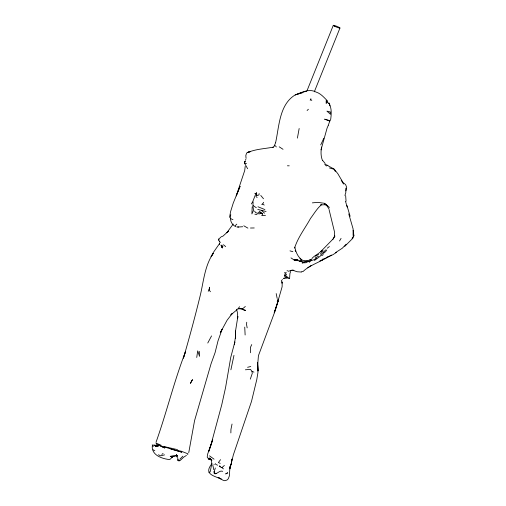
<?xml version="1.0" encoding="UTF-8"?>
<svg xmlns="http://www.w3.org/2000/svg" width="506" height="506" viewBox="0 0 506 506"><rect width="100%" height="100%" fill="white"/><g stroke="black" fill="none" stroke-linecap="round" stroke-linejoin="round"><path stroke-width="0.76" d="M235.537 331.006L235.467 338.116L235.537 331.006L237.871 316.414L237.637 318.325L237.346 312.183L236.523 309.267M229.92 467.424L229.901 468.898L233.329 454.951L251.507 401.403L256.782 379.582L257.959 372.41L257.63 362.486M345.832 188.15L345.788 192.824L344.89 195.449M282.221 281.893L282.108 286.826L275.251 310.564L258.427 355.699L257.712 364.611L258.022 371.012L257.68 363.403M230.869 432.927L230.938 429.423L232.039 424.034M353.099 235.48L353.099 230.356M253.101 201.919L252.918 206.239L253.569 210.294L251.893 213.943L252.203 206.859M244.48 161.724L245.486 161.888L245.037 161.193L244.48 161.724L244.512 163.147L247.624 168.751M219.693 242.07L219.718 241.628M246.726 322.233L246.58 324.732L247.175 327.863M235.467 338.116L235.556 336.711M229.926 467.474L229.351 475.944L228.288 478.796L226.941 480.074L224.772 480.7L223.064 480.264L218.175 477.43L221.154 478.961C212.248 475.444 203.943 473.679 211.906 463.66M219.522 243.62L213.595 252.102L211.078 256.77L213.235 253.392C204.854 265.505 203.671 280.862 200.408 294.821C195.24 316.073 189.522 337.173 183.419 358.172L185.519 351.683C174.013 381.429 166.67 412.422 155.993 442.345M236.821 224.152L235.36 225.543L235.594 226.637C231.223 224.525 229.427 219.243 230.787 214.696M245.195 166.322L244.727 170.49L236.22 195.936L240.097 186.322L233.285 202.969L230.666 211.35L229.522 217.435M246.068 158.403L245.815 155.601L246.574 153.084L248.547 151.838L250.116 151.775L247.529 152.572C255.891 148.954 264.727 148.815 273.373 147.113M310.203 100.371L310.899 98.676M196.739 357.483L197.694 350.854L199.56 356.382L199.269 351.379M321.62 147.012C320.696 151.553 320.76 156.386 322.556 160.712M235.594 336.009L234.303 344.719L234.866 341.948L230.774 357.255L225.575 387.507L221.742 404.844L210.806 445.406L208.763 451.409L212.722 439.752L207.568 454.293L207.22 457.177L209.01 459.024L211.483 459.998M259.142 193.602L258.927 194.949L257.295 195.537M188.751 452.655L194.57 420.631L211.091 363.681L215.069 352.676L218.01 340.886L222.159 329.159L220.287 332.758L227.086 320.247L232.298 313.454L230.806 314.922L236.732 309.957M286.681 277.079L289.596 278.49L289.925 273.544L290.703 271.444M275.656 142.445C279.192 126.222 279.394 104.388 295.245 94.894C301.797 92.396 309.103 88.335 316.035 92.041C320.899 93.54 324.08 97.569 327.572 101.01M297.401 138.119L299.166 128.492M345.984 190.876L346.705 187.372L345.623 184.614L342.992 182.483L337.812 173.666L334.169 169.124L325.82 164.558M177.77 457.924L177.834 460.302L179.023 460.877L178.618 460.587M230.894 369.81L233.974 355.376M330.557 120.308C331.379 114.539 331.98 108.233 328.862 102.996L329.488 103.388L329.83 105.817M321.006 149.896L327.11 128.037L328.274 125.38M294.581 248.098C297.907 237.371 305.156 228.193 310.532 218.402C314.011 213.817 316.927 208.599 321.342 204.841M256.125 195.86L256.732 195.253L256.574 192.824L255.916 193.52L252.576 202.071L251.337 203.95M187.694 454.622L187.916 453.806L181.293 451.213L178.447 450.694M277.225 301.487L277.939 299.027M328.305 125.222L329.944 120.649L324.605 119.169L329.779 121.086M215.341 467.974L214.272 471.409L215.063 473.806C217.846 473.572 219.667 470.093 222.703 471.307M237.656 309.735L238.073 308.521M250.293 379.146L252.26 373.415L251.982 371.334L250.445 369.361L245.391 369.791M245.486 160.307L245.846 159.308M178.201 459.353L177.834 460.302L179.086 460.694M323.846 138.233L320.709 144.944M334.751 235.366L333.517 238.528L320.766 251.59L322.132 250.223C319.4 253.664 315.156 254.986 312.183 258.13M307.047 90.65L333.283 25.376M314.315 91.807L339.962 28.007M348.748 213.886L353.024 228.636L353.903 235.701L352.796 238.313L344.725 246.371M275.656 142.698L273.917 146.658L272.842 147.512M251.748 344.573L250.432 347.401L250.514 352.745M301.873 261.222L299.293 261.438L301.152 260.83L299.514 260.969L299.293 261.438L303.41 261.785L302.139 262.892L306.105 262.709C309.16 260.128 313.663 261.02 316.541 258.142M327.123 101.757L326.199 103.585L326.174 100.53L328.255 103.173L329.488 103.388M160.484 445.944L164.697 448.006L156.234 443.983L156.512 443.439M259.211 211.192L262.74 213.779L261.785 215.645L265.467 215.373M207.77 343.024L211.552 335.908M353.903 235.701L352.049 238.269M261.691 204.405L262.639 204.038L263.632 202.292M208.232 291.285L209.288 289.204L209.585 287.225L209.06 289.843L210.414 291.753M309.204 262.418L309.761 261.457L311.418 260.508L310.867 259.913L309.919 259.856L302.139 262.892L305.327 261.728L309.761 261.457M158.239 446.109L158.985 444.812M339.532 240.995L341.069 238.377M326.737 249.901L325.719 251.564L323.423 253.348M332.708 239.553L334.839 236.327M239.509 306.712L238.149 308.704L242.304 309.052L245.606 310.393L244.025 310.21L242.304 309.052L239.717 308.337M220.54 459.644L218.39 462.573L220.205 463.363M233.209 224.063L226.802 232.76L228.459 231.134L222.982 236.119L221.04 236.865M346.123 244.221L342.334 248.193L335.351 252.747M325.605 249.894L320.064 256.333L314.39 260.533M319.836 260.976L321.474 260.445L322.297 259.534M320.285 254.145L323.226 250.932M172.856 456.412L170.288 459.144L169.175 459.53C162.04 458.727 151.99 455.267 152.205 446.602M179.801 460.087L179.023 460.877L180.553 460.156L183.678 457.19L186.423 455.419M179.94 459.132L182.849 456.178M172.812 456.304L171.736 457.386L174.728 455.792L170.25 456.349L177.17 455.95M307.091 110.523L308.382 109.245M310.867 259.913L312.031 258.756M219.262 466.399L221.9 467.664L224.367 465.444M242.304 309.052L245.347 306.453M327.224 248.218L329.393 246.574M327.508 256.896C319.748 262.506 309.957 264.84 302.93 271.614L301.74 271.494M161.825 454.407L163.084 453.465M220.761 237.415L218.668 238.933L218.731 240.375L220.338 242.589M321.797 255.663L323.277 254.613M307.781 267.794L311.152 265.448M336.692 252.222L333.03 254.651L326.642 257.605M331.386 255.062L325.035 258.768L322.708 259.085M321.791 204.222L320.671 204.892L326.212 204.715M222.077 247.054L222.602 247.997L221.362 246.934L222.855 246.586L220.812 245.246L222.457 245.233M284.182 278.047L283.486 278.414L288.003 278.015M315.055 258.016L318.521 256.257M315.251 256.207L318.698 254.486M321.474 260.445L322.619 259.964M303.796 92.022L295.245 94.894L302.594 92.712M288.293 271.273L291.76 270.356L290.672 270.457M262.74 213.779L261.425 213.273L259.059 213.943L255.574 212.552L254.588 211.084M304.511 91.82L306.642 91.219M216.638 473.306L214.702 473.635L214.215 473.243L213.981 471.617L214.487 472.712M247.592 367.286L250.767 366.508M208.851 472.281L210.154 471.965L211.85 463.477L211.306 460.207L209.699 457.917L211.742 460.302L209.275 458.398L211.963 460.112M221.362 246.934L222.855 246.586M164.602 454.869L160.516 455.817L158.454 454.761M157.233 446.077L155.152 446.513L158.574 445.837M286.991 270.862L287.857 270.773M297.591 259.597L294.087 259.951L290.988 257.902M312.354 202.862L317.787 202.349L324.744 203.349L329.425 207.479M237.725 227.055L242.709 226.726M281.633 283.031L282.177 283.006M250.47 228.023L254.233 227.959M287.427 165.791L289.23 165.816M298.236 260.071L294.087 259.951L299.514 260.969M274.429 145.747L275.365 145.772L276.308 146.949M236.745 226.897L238.693 227.011M157.872 445.761L154.615 445.565L157.41 445.805L153.723 444.888M301.721 272.07L297.092 271.747L292.67 270.21M291.835 270.077L293.872 270.261M286.447 272.829L284.48 272.645L286.598 274.834L284.498 275.005L284.777 276.605M176.822 455.539L175.493 455.4L177.41 456.001M307.237 260.868L302.803 260.4C297.996 257.529 295.921 252.355 294.821 247.181M177.492 449.632L162.768 446.267M244.512 163.147L246.536 163.514M254.739 193.311L255.916 193.52M257.763 209.421L266.061 211.489M213.893 464.223L214.373 464.312M285.005 277.288L286.763 277.667M254.86 214.165L257.08 214.652M329.444 167.96L334.175 169.289L335.339 171.483M289.982 250.868L292.873 251.684M258.073 212.254L261.425 213.273M164.526 446.962L171.642 449.202M251.982 371.334L253.949 372.125M257.959 206.758L264.91 209.579M309.919 259.856L311.418 260.508M217.605 465.204L215.695 464.35L215.36 463.585M230.388 218.497L232.95 219.68M161.389 445.381L156.202 443.136L156.234 443.983M327.072 165.165L327.863 165.557M243.797 225.79L247.908 228.13M154.823 450.764L153.122 449.752M209.516 455.843L214.051 459.189M327.205 205.872L324.941 204.481L324.744 203.349M177.536 455.881L176.499 455.248L176.493 454.527L177.214 457.5M279.211 146.822L283.037 149.308M262.639 204.038L264.227 205.075M289.596 278.49L288.831 278.351M214.215 473.243L215.063 473.806M253.234 205.626L256.359 207.77M221.9 467.664L223.456 468.872M223.386 244.733L225.67 246.605M256.004 196.537L257.13 197.504M287.813 277.326L284.498 275.005L285.536 276.314M261.868 210.698L264.53 213.209M310.804 99.435L311.81 100.485M299.938 258.408L301.823 260.381M324.713 164.153L326.357 166.044M260.767 195.455L263.512 198.769M322.765 160.573L325.2 163.527M326.971 205.891L329.039 208.978M341.208 180.237L343.53 184.064M219.623 465.684L220.23 466.715M212.735 464.812L213.804 469.732M346.901 205.373L350.133 216.315M345.522 201.28L347.135 207.024M281.311 280.223L281.987 282.721M329.077 209.674L334.428 231.577L334.713 236.732M152.559 446.317L152.224 444.812L153.242 445.584L153.274 446.45M276.187 293.575L277.149 298.325M295.226 250.268L295.415 251.488M219.547 243.323L219.718 244.55M282.266 279.476L282.31 279.869M345.655 195.689L346.066 201.274M256.574 192.824L256.732 195.253M244.733 327.11L245.132 334.985M218.927 239.249L218.965 240.167M231.533 462.104L231.337 463.983L229.895 466.93L231.312 463.553L231.982 459.005L231.533 462.104M278.173 300.906L274.239 312.727L278.173 300.906M191.749 380.702L190.452 383.377L192.539 379.633L191.749 380.702M227.63 472.851L225.79 473.882L227.63 472.851M330.133 111.99L326.908 111.118L330.481 114.286L330.133 111.99M181.774 452.155L171.136 449.043L181.774 452.155M209.01 459.024L208.137 458.746L211.666 459.941L209.01 459.024M334.751 26.312A3.599 0.405 21.9 0 0 339.956 28.045A3.599 0.405 21.9 0 0 335.162 25.717A3.599 0.405 21.9 0 0 334.751 26.312"/></g></svg>
